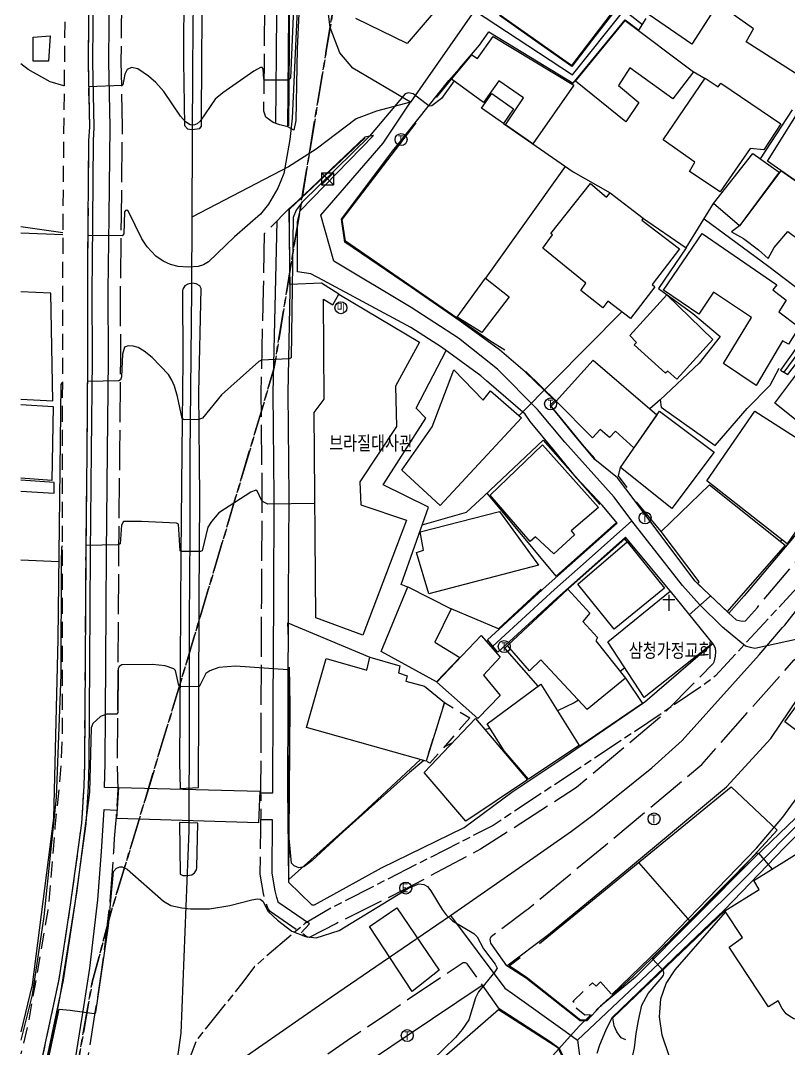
# Model space of a CAD drawing. Header units: feet. Extents: x 197796 to 199821, y 552499 to 555392.
# Drawn here: x 198233.4 to 198329.5, y 553496.8 to 553625.4 of the extents above; entities that cross this region are included whole.
import ezdxf

# ---------------------------------------------------------------- set-up
doc = ezdxf.new("R2010")
doc.units = ezdxf.units.FT
doc.header["$MEASUREMENT"] = 0
for name, pattern in [('ANYANG', [9, 5, -1, 2, -1]), ('ANYANG2', [6, 5, -1]), ('ANYANG3', [3, 2, -1]), ('JEON', [12, 4, -0.5, 1, -0.5, 4, -0.5, 1, -0.5])]:
    doc.linetypes.add(name, pattern=pattern)
for name, color, linetype in [('AAA001', 7, 'CONTINUOUS'), ('AAA004', 7, 'ANYANG3'), ('AAA008', 7, 'CONTINUOUS'), ('AAB121', 7, 'CONTINUOUS'), ('AAB126', 7, 'CONTINUOUS'), ('AAC001', 7, 'CONTINUOUS'), ('AAC003', 3, 'ANYANG'), ('AD002', 7, 'CONTINUOUS'), ('AD0022', 1, 'CONTINUOUS'), ('ADA085', 1, 'CONTINUOUS'), ('AE001', 1, 'ANYANG2'), ('AE120', 1, 'CONTINUOUS'), ('AE130', 42, 'CONTINUOUS'), ('AE131', 42, 'CONTINUOUS'), ('AE221', 7, 'CONTINUOUS'), ('AE222', 7, 'CONTINUOUS'), ('AEH001', 7, 'CONTINUOUS'), ('AZ0202', 7, 'CONTINUOUS'), ('AZ0203', 7, 'CONTINUOUS'), ('AZ080', 1, 'CONTINUOUS'), ('CAA001', 7, 'CONTINUOUS'), ('CAA002', 30, 'CONTINUOUS'), ('DA001', 3, 'CONTINUOUS'), ('DD001', 3, 'CONTINUOUS'), ('EA0018', 7, 'JEON'), ('EA0118', 7, 'JEON'), ('ZC002', 7, 'CONTINUOUS')]:
    doc.layers.add(name, color=color, linetype=linetype)
doc.styles.add('GHS', font='ROMANS', dxfattribs={"bigfont": 'NGSW.shx'})
doc.styles.add('NGSW', font='ROMANS.shx', dxfattribs={"bigfont": 'NGSW.shx'})

# ---------------------------------------------------------------- blocks, each defined once
blk = doc.blocks.new('AAB126')
at = {"layer": 'AAB126'}
blk.add_circle((0, 0), 0.75, dxfattribs=at)
at = {"layer": 'AAB126', "style": 'GHS'}
blk.add_text('미', height=1, dxfattribs=at).set_placement((-0.55, -0.53))
blk = doc.blocks.new('AZ0202')
at = {"layer": 'AZ0202'}
blk.add_circle((0, 0), 0.75, dxfattribs=at)
at = {"layer": 'AZ0202', "style": 'GHS'}
blk.add_text('E', height=1, dxfattribs=at).set_placement((-0.5, -0.48))
blk = doc.blocks.new('AAB121')
at = {"layer": 'AAB121'}
for points in [[(-0.75, 1.4), (0.75, 1.4)], [(0, 2), (0, 0)]]:
    blk.add_lwpolyline(points, dxfattribs=at)
blk = doc.blocks.new('AEH001')
at = {"layer": 'AEH001'}
for points in [[(0.75, 0.75), (-0.75, -0.75)], [(-0.75, 0.75), (0.75, -0.75)], [(-0.75, 0.75), (0.75, 0.75)], [(-0.75, 0.75), (-0.75, -0.75)], [(0.75, 0.75), (0.75, -0.75)], [(-0.75, -0.75), (0.75, -0.75)]]:
    blk.add_lwpolyline(points, dxfattribs=at)
blk = doc.blocks.new('AZ0203')
at = {"layer": 'AZ0203'}
blk.add_circle((0, 0), 0.75, dxfattribs=at)
at = {"layer": 'AZ0203', "style": 'GHS'}
blk.add_text('T', height=1, dxfattribs=at).set_placement((-0.36, -0.52))

msp = doc.modelspace()

# ---------------------------------------------------------------- linework, layer by layer
at = {"layer": 'AAA001', "color": 255, "flags": 128}
for points in [[(198317.28, 553622.46), (198311.98, 553626.15), (198314.72, 553630.31), (198314.17, 553630.66), (198316.42, 553634.36), (198319.8, 553632.44), (198320.21, 553632.97), (198323.39, 553631.2), (198320.83, 553627.22), (198320.47, 553627.38)], [(198331.58, 553617.96), (198324.1, 553622.78), (198325.01, 553624.37), (198321.86, 553626.6), (198326.69, 553634.22), (198329.54, 553632.68), (198329.81, 553633.08), (198338.19, 553627.45)], [(198302.76, 553617.86), (198308.95, 553625.41), (198317.49, 553619.03), (198314.9, 553615.64), (198309.56, 553619.51), (198308.12, 553617.3), (198310.65, 553615.18), (198309.03, 553612.77)], [(198289.81, 553621.14), (198290.51, 553620.7), (198292.47, 553623.42), (198302.55, 553617.34), (198297.4, 553610.02), (198294.01, 553612.39), (198296.27, 553615.76), (198293.18, 553617.9), (198291.27, 553615.2), (198287.26, 553618.11)], [(198313.7, 553610.51), (198318.96, 553618.21), (198320.57, 553617.14), (198320.9, 553617.61), (198328.43, 553612.53), (198326.3, 553609.28), (198324.59, 553609.45), (198320.83, 553604.02), (198317, 553606.54), (198317.68, 553607.71)], [(198292.3, 553616.31), (198295.01, 553614.38), (198293.74, 553612.54), (198291.02, 553614.47)], [(198333.27, 553603.59), (198334.44, 553605.75), (198331.69, 553607.62), (198330.21, 553605.45), (198326.76, 553607.84), (198330.37, 553613.65), (198340.03, 553607.38), (198336.19, 553601.53)], [(198320.02, 553602.57), (198324.93, 553608.82), (198328.23, 553606.48), (198323.26, 553599.78)], [(198323.26, 553599.78), (198322.25, 553599), (198323.74, 553598.18), (198325.64, 553596.76), (198326.84, 553595.67), (198327.57, 553597.08), (198329.3, 553599.06), (198334.11, 553595.47), (198337.14, 553600.55), (198328.42, 553606.64)], [(198309.61, 553588.2), (198306.79, 553590.37), (198306.15, 553589.53), (198303.4, 553591.69), (198304.04, 553592.62), (198298.65, 553596.97), (198299.89, 553598.63), (198299.65, 553598.8), (198304.62, 553605.04), (198306.64, 553603.36), (198307.09, 553603.88), (198311.19, 553600.72), (198311.04, 553600.48), (198315.75, 553596.9), (198312.33, 553592.44), (198312.65, 553592.16)], [(198291.49, 553593.24), (198294.47, 553590.91), (198291.04, 553586.43), (198287.95, 553588.36)], [(198309.56, 553586.06), (198314.17, 553591.15), (198319.93, 553585.58), (198315.4, 553580.6), (198314.28, 553581.6), (198314, 553581.34), (198310.09, 553584.9), (198310.37, 553585.2)], [(198300.34, 553577.87), (198304.94, 553582.97), (198312.92, 553576.16), (198310.03, 553572.01), (198307.74, 553574.11), (198307.01, 553573.33), (198305.83, 553574.31), (198304.87, 553573.29)], [(198296.02, 553575.78), (198285.84, 553564.83), (198281.04, 553569.24), (198284.85, 553574.65), (198287.54, 553581.78), (198291.19, 553577.97), (198292.13, 553579.14)], [(198314.79, 553564.45), (198308.36, 553569.56), (198313.25, 553576.6), (198320.1, 553571.49)], [(198292.08, 553566.11), (198298.64, 553572.38), (198305.61, 553564.56), (198302.2, 553561.63), (198302.63, 553561.15), (198300.04, 553558.76), (198297.75, 553560.89), (198297.1, 553560.31)], [(198283.34, 553561.54), (198293.26, 553564.05), (198298.13, 553557.36), (198284.41, 553553.77), (198282.87, 553558.94), (198283.74, 553559.23)], [(198278.44, 553546.55), (198281.8, 553554.65), (198287.22, 553551.89), (198285.18, 553547.75), (198288.28, 553545.84), (198285.39, 553542.76)], [(198301.8, 553554.37), (198304.55, 553551.38), (198303.66, 553550.32), (198305.49, 553548.34), (198305.28, 553547.91), (198309.01, 553543.25), (198304.23, 553539.33), (198298.41, 553545.54), (198297.01, 553544.16), (198294.25, 553547.34)], [(198285.42, 553542.74), (198290.94, 553548.59), (198293.33, 553545.86), (198291.23, 553543.61), (198293.34, 553541.06), (198290.54, 553538.21)], [(198326.87, 553502.16), (198321.98, 553509.63), (198323.62, 553510.84), (198321.4, 553514.16), (198325.71, 553516.82), (198325.04, 553517.95), (198331.66, 553522.09), (198339.03, 553510.29), (198332.31, 553505.86), (198333.33, 553503.75), (198333.37, 553502.86), (198333.36, 553502.51), (198333.63, 553502.26), (198333.36, 553501.6), (198332.94, 553501.11), (198332.39, 553500.78), (198331.55, 553500.54), (198330.77, 553500.52), (198330.05, 553500.66), (198329.51, 553501), (198329.1, 553501.29), (198328.57, 553501.94), (198328.07, 553502.9)]]:
    msp.add_lwpolyline(points, close=True, dxfattribs=at)
at = {"layer": 'AAA004', "color": 255, "flags": 128}
for points in [[(198233.44, 553682.1), (198234.01, 553679.39), (198236.05, 553672.26), (198236.58, 553669.98), (198237.73, 553665.07), (198239.46, 553657.52), (198241.19, 553646.68), (198241.61, 553638.48), (198241.9, 553629.87), (198241.83, 553620.17), (198241.98, 553612.05), (198241.88, 553610.38), (198241.76, 553595.21), (198241.74, 553591.62), (198241.75, 553582.98), (198241.66, 553571.55), (198241.52, 553558.83), (198241.44, 553545.15), (198241.36, 553532.55), (198241.29, 553529.7), (198241, 553525.11), (198239.59, 553514.91), (198238.18, 553505.64), (198236.36, 553497.13), (198235.47, 553492.96), (198233.4, 553483.35)], [(198233.44, 553669.77), (198234.95, 553663.97), (198236.47, 553655.08), (198237.73, 553646.53), (198238.92, 553637.65), (198238.91, 553625.71), (198238.66, 553601.79), (198238.57, 553568.72), (198238.57, 553541.51), (198238.57, 553535.52), (198238.35, 553531.3), (198237.68, 553524.61), (198236.8, 553514.24), (198234.33, 553500.07), (198233.4, 553496.28)]]:
    msp.add_lwpolyline(points, dxfattribs=at)
for points in [[(198289.53, 553538.27), (198284.56, 553532.61), (198284.1, 553532.86), (198286.39, 553540.19)], [(198305.88, 553505.27), (198307.34, 553503.67), (198304.76, 553501.16), (198303.92, 553501.12), (198302.69, 553502.14), (198302.91, 553502.29), (198302.43, 553502.85), (198304.86, 553505.18), (198305.32, 553504.73)]]:
    msp.add_lwpolyline(points, close=True, dxfattribs=at)
at = {"layer": 'AAA008', "color": 255, "flags": 128}
for points in [[(198313.74, 553591.71), (198318.59, 553598.8), (198327.93, 553592.4), (198327.44, 553591.75), (198329.07, 553590.49), (198328.17, 553589.04), (198330.71, 553587.1), (198329.39, 553584.98), (198328.64, 553585.41), (198325.33, 553579.8), (198321.25, 553582.58), (198324.75, 553588.32), (198319.99, 553591.49), (198318.17, 553588.74)], [(198270.3, 553550.76), (198270.07, 553576.43), (198271.33, 553578.1), (198271.25, 553590.6), (198272.43, 553589.88), (198273.18, 553591.21), (198283.27, 553585.25), (198280.27, 553579.71), (198280.36, 553574.7), (198275.81, 553567.79), (198275.9, 553564.9), (198281.61, 553562.98), (198276.17, 553548.63)], [(198327.69, 553577.62), (198332.16, 553583.62), (198340.27, 553578.57), (198335.94, 553571.86), (198333.33, 553573.37), (198334.87, 553576.51), (198332.46, 553578.11), (198330.33, 553575.5)], [(198335.67, 553569.9), (198332.32, 553564.56), (198329.22, 553560.02), (198319.15, 553567.91), (198325.19, 553576.6)], [(198313.48, 553561.57), (198319.49, 553567.4), (198328.98, 553559.86), (198321.71, 553551.59), (198318.06, 553555.03), (198318.21, 553555.26)], [(198303.04, 553555), (198309.22, 553560.28), (198313.87, 553554.5), (198307.59, 553549.38)], [(198306.79, 553547.78), (198314.57, 553554.13), (198319.87, 553547.56), (198311.35, 553540.83)], [(198269.12, 553537.06), (198271.57, 553545.7), (198276.67, 553544.22), (198277.03, 553545.86), (198280.81, 553544.76), (198280.64, 553543.9), (198281.7, 553543.55), (198281.56, 553542.88), (198283.89, 553542.23), (198286.39, 553540.19), (198284.07, 553532.87)], [(198334.26, 553533.77), (198328.94, 553537.77), (198334.3, 553545.15), (198338.96, 553541.33), (198338.6, 553540.82), (198339.23, 553540.41), (198339.31, 553540.17), (198338.96, 553539.6), (198338.75, 553539.39), (198338.4, 553539.34)], [(198296.89, 553530.62), (198293.84, 553534.17), (198291.71, 553537.53), (198298.42, 553542.47), (198303.2, 553534.84)], [(198289.04, 553525.38), (198283.85, 553531.43), (198290.23, 553538.18), (198296.77, 553530.55)]]:
    msp.add_lwpolyline(points, close=True, dxfattribs=at)
at = {"layer": 'AAC001', "color": 255, "flags": 128}
for points in [[(198303.36, 553642.55), (198315, 553636.56), (198302.24, 553619.81), (198293.38, 553626.06), (198293.87, 553626.97)], [(198241.9, 553629.93), (198241.83, 553620.23), (198241.98, 553612.1), (198241.89, 553610.43), (198241.76, 553595.26), (198241.74, 553591.68), (198241.76, 553583.04), (198241.66, 553571.61), (198241.53, 553558.88), (198241.45, 553545.2), (198241.36, 553532.6), (198241.29, 553529.74), (198241, 553525.11), (198239.59, 553514.89), (198238.17, 553505.59), (198236.35, 553497.06), (198235.46, 553492.89)], [(198285.36, 553615.81), (198287.26, 553618.11)], [(198317.47, 553619.05), (198318.96, 553618.2)], [(198325.86, 553608.16), (198329.88, 553614.27)], [(198293.93, 553584.21), (198292.05, 553585.41), (198287.42, 553588.62), (198274, 553597.87), (198273.59, 553600.54), (198282.82, 553612.63)], [(198293.74, 553612.54), (198302.44, 553606.51), (198307.09, 553603.88)], [(198301.47, 553607.18), (198291.49, 553593.24)], [(198316.59, 553597.03), (198320.02, 553602.57)], [(198311.12, 553600.78), (198316.6, 553597.02), (198313.14, 553591.95), (198317.41, 553588.8), (198320.84, 553585.93), (198318.2, 553582.62), (198313.35, 553578.03), (198313.45, 553577.09), (198320.21, 553572.32), (198324.23, 553576.95), (198327.07, 553579.84), (198328.2, 553581.98)], [(198318.82, 553600.63), (198326.92, 553594.68), (198331.79, 553590.98), (198333.55, 553593.43), (198344.02, 553587.01), (198344.55, 553587.78)], [(198233.43, 553599.68), (198238.65, 553598.94)], [(198273.18, 553591.21), (198270.98, 553592.6), (198267.06, 553592.43)], [(198281.78, 553554.6), (198280.96, 553554.96), (198284.38, 553564.6), (198278.71, 553567.38), (198284.04, 553575.73), (198282.83, 553576.98), (198286.6, 553584.17)], [(198300.34, 553577.87), (198296.56, 553581.55)], [(198305.17, 553570.71), (198303.85, 553572.18), (198299.72, 553577.24), (198300.34, 553577.87)], [(198313.35, 553578.03), (198312.05, 553576.91)], [(198283.6, 553562.41), (198289.13, 553563.99), (198291.33, 553566.03), (198298.71, 553572.98), (198305.78, 553564.95)], [(198309.22, 553567.05), (198308.12, 553568.52), (198308.36, 553569.56)], [(198307.88, 553562.68), (198300.32, 553555.98), (198291.69, 553566.37)], [(198313.48, 553561.57), (198310.38, 553565.26)], [(198309.22, 553560.28), (198308.91, 553560.65), (198307.4, 553559.31), (198304.8, 553557.02), (198301.8, 553554.37)], [(198298.46, 553554.34), (198293.14, 553549.4), (198287.22, 553551.89)], [(198266.86, 553548.2), (198266.79, 553550.16), (198277.03, 553545.86)], [(198298.08, 553542.22), (198293.92, 553547), (198294.25, 553547.34)], [(198283.36, 553533.07), (198275.54, 553525.78), (198266.93, 553518.09), (198267.07, 553539.85), (198266.99, 553544.62)], [(198309.01, 553543.25), (198311.14, 553540.07), (198303.31, 553534.72)], [(198298.27, 553510.09), (198322.21, 553529.64), (198327.95, 553524.23), (198321.67, 553517.43), (198317.07, 553512.88), (198309.99, 553506.02), (198305.53, 553501.91)], [(198309.04, 553498.04), (198308.47, 553498.3), (198307.9, 553499.04), (198307.6, 553499.79), (198307.4, 553500.78), (198315.05, 553508.07), (198321.4, 553514.16)], [(198304.76, 553501.16), (198304.15, 553500.49), (198303.46, 553500.51), (198303.2, 553500.62), (198296.59, 553505.85), (198294.44, 553507.29), (198295.85, 553508.32)], [(198284.07, 553493.97), (198293.11, 553501.83), (198300.54, 553497.09), (198301.85, 553494.42), (198301.97, 553491.79), (198301.49, 553485.56), (198299.95, 553484.77), (198298.7, 553484.17)]]:
    msp.add_lwpolyline(points, dxfattribs=at)
msp.add_lwpolyline([(198236.88, 553620.36), (198234.97, 553620.33), (198234.96, 553623.36), (198237.08, 553623.53)], close=True, dxfattribs=at)
at = {"layer": 'AAC003', "color": 255, "flags": 128}
msp.add_lwpolyline([(198238.15, 553557.79), (198233.42, 553557.99)], dxfattribs=at)
at = {"layer": 'AD002', "color": 255, "flags": 128}
for points in [[(198242.79, 553693.71), (198244.24, 553690.82), (198246.34, 553686.12), (198248.28, 553681.2), (198249.02, 553678.81), (198250.09, 553673.82), (198251.83, 553665.84), (198253.11, 553659.17), (198253.93, 553652.54), (198254.26, 553648.42), (198254.63, 553640.58), (198254.96, 553628.23), (198254.88, 553619.7), (198254.76, 553591.83), (198254.63, 553579.28), (198254.55, 553571.23), (198254.55, 553561.2), (198254.47, 553550.35), (198254.47, 553538.09), (198254.43, 553524.22), (198253.41, 553498.87), (198252.07, 553489.41)], [(198329.48, 553693.69), (198327.85, 553690.82), (198324.45, 553684.75), (198323.52, 553682.98), (198319.49, 553675.65), (198316.37, 553669.79), (198312.53, 553663.62), (198310.89, 553660.86), (198307.7, 553655.42), (198306.04, 553652.76), (198299, 553641.3), (198297.26, 553638.57), (198290.11, 553626.69), (198287.04, 553622.28), (198282.11, 553615.23), (198277.89, 553614.08), (198275.32, 553613.16), (198270.34, 553609.33), (198266.88, 553607.13), (198254.8, 553600.84)], [(198252.07, 553489.41), (198272.24, 553503.4), (198278.57, 553507.73), (198287.13, 553513.58), (198288.92, 553514.82), (198295.76, 553519.59), (198302.24, 553524.12), (198305.1, 553526.25), (198312.29, 553532.02), (198316.07, 553535.43), (198325.7, 553546.16), (198328.64, 553549.59), (198328.9, 553549.87), (198330.82, 553552.31), (198335.51, 553558.98), (198340.87, 553566.9), (198346.17, 553577.23), (198349.89, 553584.59), (198352.2, 553589.11), (198357.58, 553599.96), (198361.99, 553607.64), (198367.18, 553613.9), (198373.89, 553621.99), (198381.25, 553631.5)], [(198334.51, 553548.99), (198325.18, 553546.95), (198324.63, 553547.06), (198324.02, 553547.22), (198321.14, 553549.61), (198318.24, 553552.44), (198316.11, 553554.83), (198309.81, 553562.89), (198307.58, 553565.85), (198301.42, 553572.74), (198298.01, 553576.8), (198293.02, 553581.84), (198288.12, 553585.73), (198282.2, 553589.57), (198272.56, 553595.34), (198270.92, 553601.12), (198278.7, 553610.08), (198282.11, 553615.23), (198274.91, 553619.46), (198273.28, 553621.38), (198272.1, 553624.57), (198271.78, 553626.91)], [(198290.11, 553626.69), (198296.78, 553622.29), (198302.38, 553618.62), (198308.85, 553626.74), (198311.14, 553624.95)], [(198328.85, 553581.46), (198331.17, 553584.66), (198333.2, 553587.45), (198335.22, 553589.26), (198339.27, 553586.6), (198348, 553580.85)], [(198309.81, 553562.89), (198304.1, 553557.83), (198300.11, 553554.33), (198292.42, 553547.23)], [(198303, 553498.01), (198313.19, 553507.58), (198323.31, 553517.6), (198329.44, 553523.82), (198330.74, 553525.15), (198334.32, 553530.83), (198342.69, 553544.01)], [(198287.13, 553513.58), (198293.9, 553504.5), (198294.86, 553503.81), (198301.48, 553499.12), (198303, 553498.01), (198303.48, 553494.48)]]:
    msp.add_lwpolyline(points, dxfattribs=at)
at = {"layer": 'AD0022', "color": 255, "flags": 128}
for points in [[(198268.25, 553628.15), (198267.97, 553621.87), (198267.77, 553612.93), (198267.52, 553611.73), (198266.78, 553612.14), (198266.86, 553621.23), (198266.97, 553631.83)], [(198236.04, 553492.77), (198236.94, 553496.94), (198238.76, 553505.48), (198240.18, 553514.8), (198241.6, 553525.05), (198241.89, 553529.71), (198241.96, 553532.59), (198242.05, 553545.2), (198242.13, 553558.88), (198242.26, 553571.6), (198242.36, 553583.04), (198242.34, 553591.68), (198242.36, 553595.26), (198242.49, 553610.41), (198242.58, 553612.09), (198242.43, 553620.24), (198242.5, 553629.94)], [(198285.46, 553626.94), (198282.97, 553624.03), (198281.69, 553622.57), (198275.31, 553625.67)], [(198308.69, 553628.03), (198304.88, 553623.04), (198302.29, 553619.66), (198297.38, 553623.14), (198293.26, 553626.07)], [(198330.74, 553561.72), (198323.82, 553553.53), (198321.91, 553551.38), (198319.56, 553553.59), (198317.72, 553555.35), (198309.05, 553566.89), (198308, 553568.29), (198305.15, 553570.56), (198302.6, 553573.66), (198299.57, 553577.35), (198300.18, 553577.94), (198296.45, 553581.51), (198294.41, 553583.29), (198293.26, 553584.28), (198288.32, 553587.86), (198282.23, 553592.08), (198273.93, 553597.73), (198273.5, 553600.59), (198279.89, 553609.08), (198280.44, 553609.81), (198286.93, 553617.94), (198288.26, 553619.43), (198290.74, 553622.34), (198291.92, 553624.03), (198296.17, 553621.43), (198302.46, 553617.58), (198308.96, 553625.5), (198310.68, 553624.24), (198311.59, 553625.66)], [(198333.36, 553588.76), (198328.39, 553581.73), (198329.3, 553581.19), (198332.71, 553585.63)], [(198334.54, 553545.54), (198340.32, 553541.68), (198333.55, 553531.06), (198330.26, 553525.76), (198325.23, 553520.92), (198310.27, 553505.89), (198305.89, 553502.24), (198304.16, 553500.41), (198303.35, 553500.43), (198296.62, 553505.71), (198294.18, 553507.3), (198299.36, 553511.2), (198309.12, 553519.23), (198321.61, 553529.66), (198327.15, 553535.69), (198332.89, 553544.16), (198334.54, 553545.54)], [(198353.15, 553492.84), (198366.78, 553498.34), (198370.62, 553499.89), (198369.58, 553503.03), (198365.95, 553514.79), (198361.89, 553522.18), (198359.6, 553525.72), (198358.22, 553527.47), (198356.69, 553529.08), (198353.54, 553531.29), (198349.62, 553534.37), (198348.23, 553536.38), (198341.65, 553540.79), (198334.91, 553530.2), (198331.49, 553524.72), (198328.88, 553522.06), (198321.39, 553514.29), (198316.12, 553509.27), (198307.28, 553500.8), (198306.5, 553499.18), (198305.76, 553497.39), (198305.42, 553496.33)], [(198277.74, 553495.9), (198281.72, 553498.57), (198291.08, 553504.86), (198293.1, 553502.03), (198299.6, 553497.82), (198300.72, 553497), (198302.01, 553494.33)]]:
    msp.add_lwpolyline(points, dxfattribs=at)
msp.add_lwpolyline([(198267.05, 553591.69), (198266.77, 553578.88), (198266.9, 553565.88), (198266.82, 553553.05), (198266.77, 553539.86), (198266.73, 553529.52), (198266.77, 553525.76), (198266.88, 553517.76), (198269.77, 553514.89), (198270.11, 553514.93), (198278.52, 553519.53), (198288.85, 553524.57), (198294.81, 553529), (198300.65, 553532.9), (198311.43, 553540.27), (198318.61, 553546.48), (198319.91, 553547.57), (198316.92, 553551.29), (198315.16, 553553.43), (198309.02, 553560.87), (198304.78, 553557.1), (198300.41, 553553.24), (198293.03, 553546.49), (198291.75, 553548.03), (198299.08, 553554.73), (198303.45, 553558.6), (198307.95, 553562.6), (198306.11, 553564.8), (198302.89, 553568.27), (198300.13, 553571.63), (198297.1, 553575.32), (198296.46, 553576.25), (198291.64, 553580.4), (198290.92, 553581.04), (198285.98, 553584.62), (198282.17, 553587.06), (198271.18, 553592.96), (198269.68, 553593.79), (198267.98, 553594.02), (198267.98, 553600.29), (198268.34, 553601.66), (198277.51, 553611.07), (198276.42, 553610.85), (198268.03, 553602.9), (198266.93, 553601.89)], close=True, dxfattribs=at)
at = {"layer": 'ADA085', "color": 255, "flags": 128}
msp.add_lwpolyline([(198233.42, 553566.62), (198237.58, 553566.36), (198237.59, 553567.7), (198233.42, 553568)], dxfattribs=at)
at = {"layer": 'AE001', "color": 255, "flags": 128}
for points in [[(198266.78, 553612.14), (198265.77, 553612.37), (198264.94, 553612.69), (198264.05, 553613.36), (198263.8, 553614.1), (198263.86, 553621.25), (198263.97, 553631.85), (198264, 553639.46), (198263.78, 553643.62), (198263.27, 553649.99), (198262.07, 553660.57), (198260.21, 553673.02), (198258.27, 553681.63), (198257.59, 553683.69), (198256.32, 553686.66), (198254.74, 553689.9), (198253.53, 553692.4), (198252.74, 553693.71)], [(198233.45, 553692.4), (198233.67, 553691.98), (198234.8, 553689.59), (198235.37, 553688.38), (198237.21, 553684.31), (198238.4, 553680.77), (198240.48, 553673.65), (198241.29, 553670.66), (198242.34, 553666.22), (198242.88, 553663.92), (198244.09, 553657.47), (198244.73, 553652.87), (198245.22, 553648.12), (198245.71, 553638.74), (198246, 553629.99), (198245.93, 553620.26), (198246.08, 553612.15), (198245.94, 553600.92), (198245.84, 553591.68), (198245.86, 553583.03), (198245.76, 553571.57), (198245.63, 553558.85), (198245.55, 553545.18), (198245.46, 553532.61), (198245.52, 553529.31), (198245.33, 553525.94), (198245.06, 553523.22), (198244.99, 553521.48), (198244.54, 553515.38), (198243.51, 553506.77), (198242.76, 553501.95), (198240.82, 553489.7), (198238.9, 553477.65), (198238.21, 553474.38), (198235.67, 553462.24), (198233.4, 553452.91)], [(198321.91, 553551.38), (198322.85, 553550.51), (198323.58, 553550.36), (198323.99, 553550.41), (198325.49, 553552.09), (198332.52, 553560.42), (198335.45, 553565.1), (198339.12, 553571.81), (198351.13, 553596.31), (198353.89, 553601.03), (198355.2, 553603.39), (198358.23, 553608.76), (198365.3, 553618.13), (198371.55, 553626.15), (198372.05, 553626.71), (198372.09, 553627.09), (198371.78, 553628.68)], [(198319.91, 553547.57), (198320.2, 553547.02), (198320.25, 553546.56), (198320.21, 553545.97), (198320.04, 553545.24), (198319.96, 553545.05), (198313.3, 553538.32), (198302.87, 553529.57), (198290.89, 553521.85), (198281.54, 553516.9), (198272.87, 553512.58), (198269.46, 553510.82), (198269.22, 553510.89), (198264.58, 553514.06), (198264.28, 553514.51), (198263.98, 553515.39), (198263.75, 553516.34), (198263.33, 553518.75), (198263.48, 553527.32), (198263.43, 553529.54), (198263.47, 553539.87), (198263.52, 553553.06), (198263.6, 553565.87), (198263.47, 553578.9), (198263.75, 553591.77), (198263.89, 553598.79), (198266.93, 553601.89)], [(198294.18, 553507.3), (198292.17, 553510.11), (198292.11, 553510.36), (198292.08, 553510.56), (198292.11, 553510.75), (198292.22, 553510.94), (198292.41, 553511.11), (198296.6, 553514.25), (198296.83, 553514.42), (198306.51, 553522.38), (198318.53, 553532.44), (198324.6, 553539.34), (198330.06, 553545.49), (198330.82, 553546.17), (198332.06, 553546.75), (198332.7, 553546.63), (198334.54, 553545.54)], [(198262.1, 553456.25), (198259.19, 553457.62), (198257.79, 553458.59), (198256.88, 553459.49), (198255.95, 553460.5), (198255.73, 553461.27), (198257.49, 553467.43), (198262.11, 553485.27), (198263.69, 553487.95), (198265.42, 553490.31), (198267.62, 553492.7), (198271, 553495.71), (198274.25, 553497.98), (198275.65, 553498.95), (198279.66, 553501.64), (198288.33, 553507.47), (198288.69, 553507.69), (198288.82, 553507.72), (198288.95, 553507.72), (198289.05, 553507.66), (198289.11, 553507.62), (198289.18, 553507.53), (198289.31, 553507.35), (198291.08, 553504.86)]]:
    msp.add_lwpolyline(points, dxfattribs=at)
at = {"layer": 'AE120', "color": 255, "flags": 128}
msp.add_lwpolyline([(198253.8, 553630.09), (198253.73, 553620.3), (198253.88, 553612.3), (198254.24, 553611.91), (198254.79, 553611.81), (198255.81, 553611.95), (198255.98, 553612.23), (198256.06, 553621.33), (198256.17, 553631.91)], dxfattribs=at)
msp.add_lwpolyline([(198255.96, 553591.94), (198255.77, 553592.27), (198255.35, 553592.53), (198254.84, 553592.59), (198254.31, 553592.49), (198253.9, 553592.25), (198253.65, 553591.85), (198253.64, 553591.7), (198253.66, 553583), (198253.56, 553571.49), (198253.43, 553558.78), (198253.35, 553545.13), (198253.26, 553532.65), (198253.32, 553529.44), (198255.63, 553529.57), (198255.67, 553539.9), (198255.72, 553553.1), (198255.8, 553565.86), (198255.67, 553578.95)], close=True, dxfattribs=at)
at = {"layer": 'AE130', "color": 255, "flags": 128}
for points in [[(198245.42, 553525.7), (198245.65, 553529.57), (198263.27, 553529.11), (198263.14, 553525.15)], [(198277, 553512.2), (198280.4, 553514.53), (198285.71, 553506.76), (198282.35, 553504.09)]]:
    msp.add_lwpolyline(points, close=True, dxfattribs=at)
at = {"layer": 'AE131', "color": 255, "flags": 128}
msp.add_lwpolyline([(198253.23, 553525.22), (198253.32, 553518.73), (198253.68, 553518.56), (198254.2, 553518.57), (198254.81, 553518.67), (198255.14, 553518.9), (198255.36, 553519.29), (198255.4, 553519.56), (198255.55, 553525.13)], close=True, dxfattribs=at)
at = {"layer": 'AE221', "color": 255, "flags": 128}
msp.add_lwpolyline([(198267.06, 553592.43), (198266.99, 553601.84), (198276.44, 553610.77)], dxfattribs=at)
at = {"layer": 'AE222', "color": 255, "flags": 128}
msp.add_lwpolyline([(198266.93, 553612.25), (198267, 553622.23), (198267.06, 553632.43), (198267.12, 553639.2), (198266.95, 553643.12), (198266.33, 553650.42), (198265.3, 553659.31), (198264.63, 553664.37), (198263.64, 553670.92), (198263.27, 553673.57), (198261.96, 553679.36), (198261.24, 553682.48), (198260.44, 553684.81), (198259.14, 553687.92), (198257.4, 553691.76), (198256.5, 553693.71)], dxfattribs=at)
at = {"layer": 'AZ080', "color": 255, "flags": 128}
for points in [[(198266.93, 553612.25), (198267, 553622.23), (198267.06, 553632.43), (198267.12, 553639.2), (198266.95, 553643.12), (198266.33, 553650.42), (198265.3, 553659.31), (198264.63, 553664.37), (198263.64, 553670.92), (198263.27, 553673.57), (198261.96, 553679.36), (198261.24, 553682.48), (198260.44, 553684.81), (198259.14, 553687.92), (198257.4, 553691.76), (198256.5, 553693.71)], [(198267.06, 553592.43), (198266.99, 553601.84), (198276.44, 553610.77)]]:
    msp.add_lwpolyline(points, dxfattribs=at)
at = {"layer": 'CAA001', "color": 255, "elevation": 40, "flags": 128}
for points in [[(198328.54, 553560.55), (198328.36, 553560.35)], [(198319.71, 553553.48), (198319.52, 553553.39), (198316.98, 553551.15)], [(198283.81, 553532.94), (198281.99, 553531.43), (198273.72, 553524.05), (198269.79, 553520.39), (198268.77, 553519.64), (198268.15, 553519.54), (198267.57, 553519.77), (198267.25, 553520.12), (198266.94, 553523.24), (198266.98, 553543.95), (198266.79, 553544.29), (198260.26, 553544.74), (198258.16, 553544.59), (198257.04, 553544.15), (198256.54, 553543.82), (198255.72, 553542.14), (198253.3, 553542.21), (198253.18, 553542.31), (198252.73, 553544.18), (198252.53, 553544.4), (198251.44, 553544.76), (198249.86, 553544.93), (198246.04, 553544.89), (198245.7, 553544.7), (198245.58, 553544.4), (198245.52, 553538.93), (198245.42, 553538.75), (198244.18, 553538.72), (198243.38, 553538.44), (198242.4, 553537.57), (198242.22, 553537.03), (198242.01, 553528.97), (198240.36, 553516.41), (198238.28, 553503.45), (198236.84, 553495.85)], [(198308.92, 553544.53), (198308.33, 553544.09)], [(198303.14, 553540.49), (198302.6, 553540.17), (198300.49, 553539.16)], [(198292.07, 553536.97), (198291.42, 553536.79)], [(198287.37, 553535.16), (198286.31, 553534.61)], [(198307.31, 553503.7), (198313.27, 553509.47), (198325.39, 553522), (198328.67, 553525.88), (198331.11, 553529.23), (198333.45, 553533.24), (198333.98, 553533.98)], [(198304.68, 553501.16), (198303.23, 553499.75), (198299.54, 553495.68), (198297.26, 553493.9), (198293.15, 553491.67), (198286.81, 553487.16), (198286.2, 553486.24), (198283.94, 553478.49), (198283.19, 553476.73), (198282.82, 553476.18), (198282.4, 553475.77)]]:
    msp.add_lwpolyline(points, dxfattribs=at)
at = {"layer": 'CAA002', "color": 255, "flags": 128}
for points, elevation in [([(198268.09, 553640.58), (198267.11, 553618.22), (198266.87, 553617.97), (198263.91, 553617.96), (198263.8, 553618.08), (198263.71, 553619.38), (198263.57, 553619.54), (198263.39, 553619.54), (198262.53, 553619.09), (198258.67, 553616.4), (198257.7, 553615.59), (198255.85, 553612.86), (198255.45, 553612.53), (198255.02, 553612.35), (198254.59, 553612.38), (198253.98, 553612.77), (198253.39, 553613.49), (198251.28, 553616.55), (198250.27, 553617.68), (198249.39, 553618.47), (198248.05, 553619.38), (198247.25, 553619.56), (198246.69, 553619.3), (198246.4, 553618.71), (198246.18, 553617.39), (198246.09, 553617.3), (198241.89, 553617.16)], 44), ([(198268.22, 553632.22), (198267.33, 553613.23), (198267.05, 553610.57), (198266.27, 553606.3), (198265.53, 553604.49), (198264.38, 553602.46), (198263.38, 553601.24), (198260.11, 553598.41), (198256.88, 553595.27), (198256.25, 553594.91), (198255.57, 553594.69), (198254.38, 553594.61), (198253.07, 553594.7), (198252.12, 553594.95), (198251.19, 553595.36), (198250.3, 553595.96), (198249.21, 553597.14), (198248.53, 553598.13), (198246.88, 553601.58), (198246.67, 553601.71), (198246.48, 553601.67), (198246.36, 553601.5), (198246.3, 553598.76), (198246.07, 553598.51), (198241.79, 553598.57)], 43), ([(198238.82, 553617.26), (198238.8, 553617.26), (198237.09, 553617.75), (198234.32, 553619.3), (198233.43, 553620.01)], 44), ([(198287.57, 553617.88), (198286.01, 553615.68), (198284.79, 553614.77), (198284.46, 553614.73), (198282.47, 553616.26), (198281.88, 553616.4), (198281.47, 553616.28), (198277.02, 553610.97), (198268.59, 553602.71), (198267.82, 553601.71), (198267.46, 553600.8), (198267.19, 553583.29), (198266.97, 553583.15), (198263.48, 553583), (198263.17, 553582.81), (198258.49, 553578.63), (198256.12, 553575.74), (198255.63, 553575.56), (198253.82, 553575.52), (198253.6, 553575.67), (198253, 553578.43), (198252.61, 553579.72), (198252.31, 553580.47), (198251.87, 553581.19), (198249.83, 553583.32), (198248.82, 553584.11), (198248.07, 553584.56), (198247.45, 553584.75), (198246.85, 553584.76), (198246.39, 553584.62), (198246.14, 553583.72), (198245.99, 553580.9), (198245.86, 553580.51), (198245.65, 553580.38), (198241.73, 553580.32)], 42), ([(198238.65, 553598.63), (198233.43, 553598.84)], 43), ([(198308.54, 553589.02), (198295.7, 553576.06)], 41), ([(198238.6, 553580.2), (198238.56, 553580.2), (198238.4, 553579.95), (198238.04, 553548.1), (198237.48, 553525.73), (198234.85, 553504.93), (198233.41, 553499.03)], 42), ([(198270.17, 553565.06), (198264.29, 553565), (198263.7, 553565.27), (198263.44, 553565.56), (198263, 553566.55), (198262.81, 553566.75), (198262.18, 553566.48), (198258.16, 553563.88), (198257.23, 553562.83), (198256.81, 553562.1), (198256.08, 553559.17), (198255.88, 553559.05), (198253.51, 553559.07), (198253.34, 553559.15), (198253.13, 553562.48), (198252.88, 553562.6), (198248.49, 553562.83), (198246.26, 553562.82), (198246.01, 553562.36), (198245.82, 553560.03), (198245.53, 553559.91), (198241.53, 553559.83)], 41), ([(198238.57, 553559.78), (198238.51, 553559.53), (198238.47, 553557.65), (198238.42, 553543.68), (198237.82, 553528.32), (198236.29, 553513.46), (198234.81, 553503.66), (198233.4, 553498)], 41), ([(198309.59, 553495.08), (198309.82, 553495.74), (198310.11, 553497.02), (198310.33, 553498.82), (198310.61, 553500.45), (198311.05, 553502.37), (198311.84, 553503.84), (198313.59, 553505.88), (198313.74, 553506.1), (198313.78, 553506.28), (198313.78, 553506.46), (198313.74, 553506.62), (198313.66, 553506.74), (198312.42, 553508.12), (198312.43, 553508.23), (198312.51, 553508.38), (198325.35, 553521.31), (198325.49, 553521.39), (198325.63, 553521.38), (198327.33, 553519.38)], 41), ([(198235.36, 553488.67), (198238.2, 553501.86), (198239.59, 553501.76), (198242.59, 553501.33), (198242.79, 553501.49), (198244.38, 553512.27), (198245, 553519.09), (198245.36, 553519.49), (198245.77, 553519.66), (198246.09, 553519.65), (198246.71, 553519.37), (198251.23, 553515.37), (198252.16, 553514.84), (198253.56, 553514.52), (198254.61, 553514.39), (198257, 553514.43), (198259.52, 553514.83), (198262.29, 553515.55), (198262.98, 553515.66), (198263.32, 553515.62), (198263.65, 553515.38), (198264.35, 553514.09), (198265.49, 553512.98), (198267.3, 553511.62), (198268.98, 553510.97), (198270.32, 553510.8), (198273.2, 553511.72), (198281.88, 553516.98), (198283.17, 553517.53), (198283.78, 553517.47), (198284.24, 553517.19), (198284.68, 553516.65), (198286.09, 553514.32), (198286.59, 553513.68), (198287.38, 553512.92), (198290.03, 553511.34), (198290.44, 553510.9), (198291.24, 553509.42), (198292.72, 553507.51), (198292.94, 553507.01), (198292.68, 553506.53), (198290.62, 553504.02), (198290.24, 553503.3), (198289.4, 553500.55), (198288.57, 553499.32), (198287.73, 553498.32), (198284.83, 553495.49)], 39), ([(198317.44, 553459.66), (198317.24, 553468.56), (198317.09, 553470.07), (198316.84, 553474.27), (198316.88, 553476.47), (198317.71, 553482.62), (198317.45, 553487.19), (198316.71, 553490.2), (198314.5, 553495.92), (198313.59, 553498.63), (198313.26, 553500.92), (198313.44, 553503.16), (198314.08, 553505.08), (198315.23, 553506.78), (198321.51, 553514)], 42)]:
    msp.add_lwpolyline(points, dxfattribs=dict(at, elevation=elevation))
at = {"layer": 'DA001', "color": 255, "flags": 128}
for points in [[(198233.42, 553578.12), (198237.42, 553577.89), (198237.15, 553591.36), (198233.43, 553591.51)], [(198233.42, 553577.45), (198237.45, 553577.2), (198237.28, 553567.95), (198233.42, 553568.23)]]:
    msp.add_lwpolyline(points, dxfattribs=at)
at = {"layer": 'DD001', "color": 255, "flags": 128}
for points in [[(198265.28, 553612.56), (198265.36, 553621.24), (198265.47, 553631.84), (198265.5, 553639.5), (198265.27, 553643.72), (198264.76, 553650.14), (198263.56, 553660.77), (198261.69, 553673.3), (198259.72, 553682.03), (198258.99, 553684.22), (198257.69, 553687.28), (198256.09, 553690.55), (198254.87, 553693.05)], [(198245.51, 553529.54), (198243.89, 553529.59), (198243.96, 553532.6), (198244.05, 553545.19), (198244.13, 553558.86), (198244.26, 553571.58), (198244.36, 553583.03), (198244.34, 553591.68), (198244.44, 553600.93), (198244.58, 553612.13), (198244.43, 553620.25), (198244.5, 553629.97), (198244.21, 553638.68), (198243.73, 553648), (198243.24, 553652.69), (198242.61, 553657.23), (198241.41, 553663.6), (198239.59, 553670.88), (198239.03, 553673.27), (198236.96, 553680.32), (198235.82, 553683.76), (198234.01, 553687.75), (198233.45, 553688.95)], [(198263.44, 553528.91), (198264.91, 553528.9), (198264.93, 553529.53), (198264.97, 553539.87), (198265.02, 553553.06), (198265.1, 553565.88), (198264.97, 553578.89), (198265.44, 553600.37)], [(198233.4, 553459.26), (198236.74, 553474.69), (198237.42, 553477.92), (198239.34, 553489.94), (198241.28, 553502.18), (198242.02, 553506.98), (198243.05, 553515.53), (198243.5, 553521.57), (198243.85, 553526.81), (198245.38, 553526.76)], [(198268.47, 553511.4), (198269.49, 553512.52), (198265.66, 553515.14), (198265.64, 553515.18), (198265.42, 553515.82), (198265.22, 553516.65), (198264.84, 553518.85), (198264.87, 553525.55), (198263.45, 553525.54)], [(198317.07, 553512.88), (198310.66, 553520.2)]]:
    msp.add_lwpolyline(points, dxfattribs=at)
at = {"layer": 'EA0018', "color": 255, "flags": 128}
for points in [[(198251.05, 553486.47), (198240.3, 553493.66), (198242.34, 553505.24), (198244.66, 553513.89), (198254, 553544.76), (198265.05, 553581.88), (198267.64, 553597.66), (198271.64, 553621.92), (198276.11, 553648.84), (198276.41, 553653.39), (198275.82, 553658.35), (198272.38, 553666.53), (198269.65, 553669.98), (198264.56, 553675.53), (198263.28, 553673.53), (198248.32, 553686.21), (198234.05, 553698.19), (198233.45, 553698.76)], [(198330.91, 553555.07), (198320.25, 553543.52), (198319.02, 553542.57), (198310.11, 553536.53), (198292.47, 553524.83), (198272.2, 553514.51), (198268.92, 553512.58), (198262.64, 553507.21), (198261.17, 553505.24), (198255.36, 553497.99), (198251.05, 553486.47)]]:
    msp.add_lwpolyline(points, dxfattribs=at)
at = {"layer": 'EA0118', "color": 255, "flags": 128}
msp.add_lwpolyline([(198233.45, 553698.76), (198234.05, 553698.19), (198248.32, 553686.21), (198263.28, 553673.53), (198264.56, 553675.53), (198269.65, 553669.98), (198272.38, 553666.53), (198275.82, 553658.35), (198276.41, 553653.39), (198276.11, 553648.84), (198271.64, 553621.92), (198267.64, 553597.66), (198265.05, 553581.88), (198254, 553544.76), (198244.66, 553513.89), (198242.34, 553505.24), (198240.3, 553493.66), (198251.05, 553486.47), (198255.68, 553483.27), (198253.36, 553477.36), (198250.82, 553466.36), (198243.18, 553430.27), (198233.63, 553388.57), (198233.38, 553387.47)], dxfattribs=at)

# ---------------------------------------------------------------- block references
at = {"layer": 'AAB121', "color": 255}
msp.add_blockref('AAB121', (198314.42, 553551.66), dxfattribs=at)
at = {"layer": 'AAB126', "color": 255}
msp.add_blockref('AAB126', (198273.43, 553589.53), dxfattribs=at)
at = {"layer": 'AEH001', "color": 255}
msp.add_blockref('AEH001', (198271.75, 553605.65), dxfattribs=at)
at = {"layer": 'AZ0202', "color": 255}
msp.add_blockref('AZ0202', (198281.53, 553517.01), dxfattribs=at)
at = {"layer": 'AZ0203', "color": 255}
for p in [(198280.95, 553610.55), (198299.64, 553577.51), (198311.45, 553563.27), (198293.84, 553547.19), (198312.57, 553525.64), (198281.72, 553498.57)]:
    msp.add_blockref('AZ0203', p, dxfattribs=at)

# ---------------------------------------------------------------- texts
at = {"layer": 'ZC002', "style": 'NGSW'}
for s, p in [('브라질대사관', (198271.95, 553571.55)), ('삼청가정교회', (198309.41, 553545.63))]:
    msp.add_text(s, height=2, dxfattribs=at).set_placement(p)

doc.saveas('drawing.dxf')
